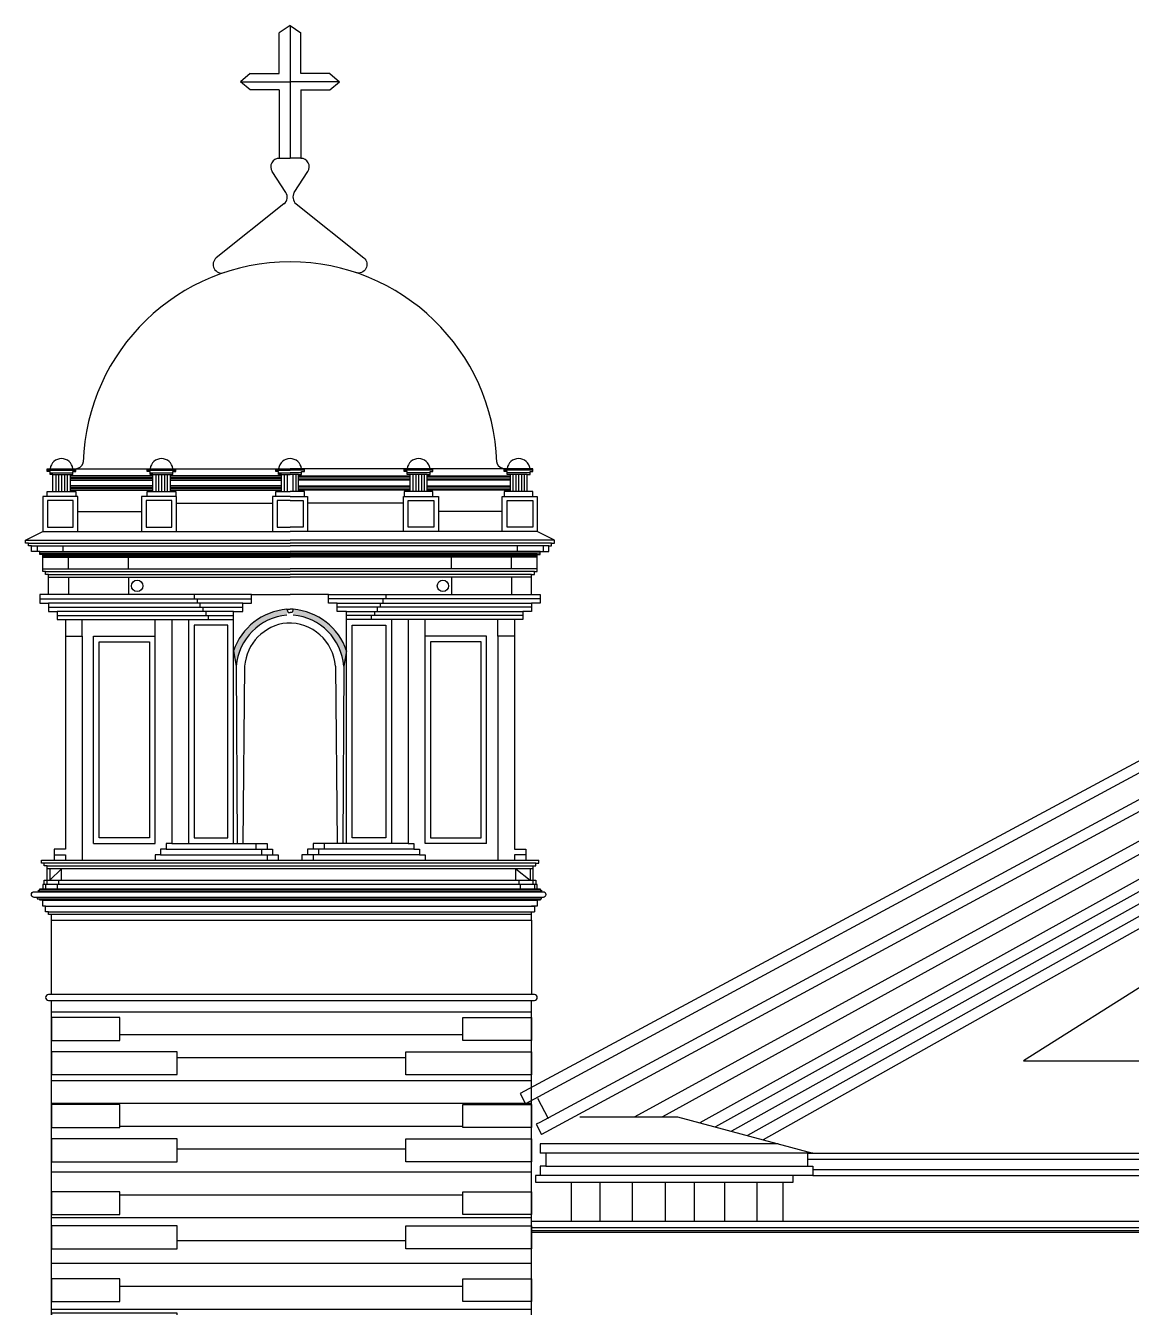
# Model space of a CAD drawing. Header units: inches. Extents: x 15.1 to 32.4, y 5.6 to 21.8.
# Drawn here: x 15.12 to 21.16, y 14.76 to 21.77 of the extents above; entities that cross this region are included whole.
import ezdxf

# ---------------------------------------------------------------- set-up
doc = ezdxf.new("R2010")
doc.units = ezdxf.units.IN
doc.header["$MEASUREMENT"] = 0

# ---------------------------------------------------------------- blocks, each defined once
blk = doc.blocks.new('*U1')
for points in [[(-0.34375, 0.03125), (0.03125, 0.03125), (0.03125, 0.15625), (-0.34375, 0.15625)], [(-0.34375, -0.15625), (0.34375, -0.15625), (0.34375, -0.03125), (-0.34375, -0.03125)]]:
    blk.add_lwpolyline(points, close=True)
blk = doc.blocks.new('*U2')
at = {"color": 0, "linetype": 'ByBlock', "lineweight": -2, "transparency": 16777216}
for p in [(0, 8.0938), (0, 7.6176), (0, 7.1415), (0, 6.6654), (0, 6.1893), (0, 5.7132), (0, 5.2371), (0, 4.761), (0, 4.2849), (0, 3.8088), (0, 3.3327), (0, 2.8566), (0, 2.3805), (0, 1.9044), (0, 1.4283), (0, 0.9522), (0, 0.4761), (0, 0)]:
    blk.add_blockref('*U1', p, dxfattribs=at)

msp = doc.modelspace()

# ---------------------------------------------------------------- hatches: boundary and pattern name
h = msp.add_hatch(color=256)
h.dxf.hatch_style = 1
h.paths.add_polyline_path([(16.5467, 18.5435), (16.5467, 18.5754, 0.297223), (16.2546, 18.3482), (16.2704, 18.264, -0.366307)])
h = msp.add_hatch(color=256)
h.dxf.hatch_style = 1
h.paths.add_polyline_path([(16.5813, 18.5435), (16.5813, 18.5754, -0.297223), (16.8734, 18.3482), (16.8576, 18.264, 0.366307)])
h = msp.add_hatch()
h.set_pattern_fill('ANSI31', color=256, angle=135)
h.set_pattern_definition([(180, (2.13431, 9e-16), (-3e-17, -0.125), [])])
h.paths.add_polyline_path([(15.9468, 12.6985), (15.2593, 12.6985), (15.2593, 12.5349), (15.6343, 12.5349), (15.6343, 12.4099), (15.2593, 12.4099), (15.2593, 12.3474), (15.9468, 12.3474), (15.9468, 12.2224), (15.2593, 12.2224), (15.2593, 12.0588), (15.6343, 12.0588), (15.6343, 11.9338), (15.2593, 11.9338), (15.2593, 11.8713), (15.9468, 11.8713), (15.9468, 11.7463), (15.2593, 11.7463), (15.2593, 11.5827), (15.6343, 11.5827), (15.6343, 11.4577), (15.2593, 11.4577), (15.2593, 11.3952), (15.9468, 11.3952), (15.9468, 11.2702), (15.2593, 11.2702), (15.2593, 11.1066), (15.6343, 11.1066), (15.6343, 10.9816), (15.2593, 10.9816), (15.2593, 10.9191), (15.9468, 10.9191), (15.9468, 10.7941), (15.2593, 10.7941), (15.2593, 10.6305), (15.6343, 10.6305), (15.6343, 10.5055), (15.2593, 10.5055), (15.2593, 10.443), (15.9468, 10.443), (15.9468, 10.318), (15.2593, 10.318), (15.2593, 10.1544), (15.6343, 10.1544), (15.6343, 10.0294), (15.2593, 10.0294), (15.2593, 9.9669), (15.9468, 9.9669), (15.9468, 9.8419), (15.2593, 9.8419), (15.2593, 9.6783), (15.6343, 9.6783), (15.6343, 9.5533), (15.2593, 9.5533), (15.2593, 9.4908), (15.9468, 9.4908), (15.9468, 9.3658), (15.2593, 9.3658), (15.2593, 9.2022), (15.6343, 9.2022), (15.6343, 9.0772), (15.2593, 9.0772), (15.2593, 9.0147), (15.9468, 9.0147), (15.9468, 8.8897), (15.2593, 8.8897), (15.2593, 8.7261), (15.6343, 8.7261), (15.6343, 8.6011), (15.2593, 8.6011), (15.2593, 8.5386), (15.9468, 8.5386), (15.9468, 8.4136), (15.2593, 8.4136), (15.2593, 8.25), (15.6343, 8.25), (15.6343, 8.125), (15.2593, 8.125), (15.2593, 8.0625), (15.9468, 8.0625), (15.9468, 7.9375), (15.2593, 7.9375), (15.2593, 7.875), (17.8843, 7.875), (17.8843, 7.9375), (17.1968, 7.9375), (17.1968, 8.0625), (17.8843, 8.0625), (17.8843, 8.125), (17.5093, 8.125), (17.5093, 8.25), (17.8843, 8.25), (17.8843, 8.4136), (17.1968, 8.4136), (17.1968, 8.5386), (17.8843, 8.5386), (17.8843, 8.6011), (17.5093, 8.6011), (17.5093, 8.7261), (17.8843, 8.7261), (17.8843, 8.8897), (17.1968, 8.8897), (17.1968, 9.0147), (17.8843, 9.0147), (17.8843, 9.0772), (17.5093, 9.0772), (17.5093, 9.2022), (17.8843, 9.2022), (17.8843, 9.3658), (17.1968, 9.3658), (17.1968, 9.4908), (17.8843, 9.4908), (17.8843, 9.5533), (17.5093, 9.5533), (17.5093, 9.6783), (17.8843, 9.6783), (17.8843, 9.8419), (17.1968, 9.8419), (17.1968, 9.9669), (17.8843, 9.9669), (17.8843, 10.0294), (17.5093, 10.0294), (17.5093, 10.1544), (17.8843, 10.1544), (17.8843, 10.318), (17.1968, 10.318), (17.1968, 10.443), (17.8843, 10.443), (17.8843, 10.5055), (17.5093, 10.5055), (17.5093, 10.6305), (17.8843, 10.6305), (17.8843, 10.7941), (17.1968, 10.7941), (17.1968, 10.9191), (17.8843, 10.9191), (17.8843, 10.9816), (17.5093, 10.9816), (17.5093, 11.1066), (17.8843, 11.1066), (17.8843, 11.2702), (17.1968, 11.2702), (17.1968, 11.3952), (17.8843, 11.3952), (17.8843, 11.4577), (17.5093, 11.4577), (17.5093, 11.5827), (17.8843, 11.5827), (17.8843, 11.7463), (17.1968, 11.7463), (17.1968, 11.8713), (17.8843, 11.8713), (17.8843, 11.9338), (17.5093, 11.9338), (17.5093, 12.0588), (17.8843, 12.0588), (17.8843, 12.2224), (17.1968, 12.2224), (17.1968, 12.3474), (17.8843, 12.3474), (17.8843, 12.4099), (17.5093, 12.4099), (17.5093, 12.5349), (17.8843, 12.5349), (17.8843, 12.6985), (17.1968, 12.6985), (17.1968, 12.8235), (17.8843, 12.8235), (17.8843, 12.886), (17.5093, 12.886), (17.5093, 13.011), (17.8843, 13.011), (17.8843, 13.1746), (17.1968, 13.1746), (17.1968, 13.2996), (17.8843, 13.2996), (17.8843, 13.3621), (17.5093, 13.3621), (17.5093, 13.4871), (17.8843, 13.4871), (17.8843, 13.6507), (17.1968, 13.6507), (17.1968, 13.7757), (17.8843, 13.7757), (17.8843, 13.8382), (17.5093, 13.8382), (17.5093, 13.9632), (17.8843, 13.9632), (17.8843, 14.1268), (17.1968, 14.1268), (17.1968, 14.2518), (17.8843, 14.2518), (17.8843, 14.3143), (17.5093, 14.3143), (17.5093, 14.4393), (17.8843, 14.4393), (17.8843, 14.6029), (17.1968, 14.6029), (17.1968, 14.7279), (17.8843, 14.7279), (17.8843, 14.7904), (17.5093, 14.7904), (17.5093, 14.9154), (17.8843, 14.9154), (17.8843, 15.079), (17.1968, 15.079), (17.1968, 15.204), (17.8843, 15.204), (17.8843, 15.2665), (17.5093, 15.2665), (17.5093, 15.3915), (17.8843, 15.3915), (17.8843, 15.5551), (17.1968, 15.5551), (17.1968, 15.6801), (17.8843, 15.6801), (17.8843, 15.7426), (17.5093, 15.7426), (17.5093, 15.8676), (17.8843, 15.8676), (17.8843, 16.0312), (17.1968, 16.0312), (17.1968, 16.1562), (17.8843, 16.1562), (17.8843, 16.2188), (17.5093, 16.2188), (17.5093, 16.3438), (17.8843, 16.3438), (17.8843, 16.4375), (15.2593, 16.4375), (15.2593, 16.3438), (15.6343, 16.3438), (15.6343, 16.2188), (15.2593, 16.2188), (15.2593, 16.1562), (15.9468, 16.1562), (15.9468, 16.0312), (15.2593, 16.0312), (15.2593, 15.8676), (15.6343, 15.8676), (15.6343, 15.7426), (15.2593, 15.7426), (15.2593, 15.6801), (15.9468, 15.6801), (15.9468, 15.5551), (15.2593, 15.5551), (15.2593, 15.3915), (15.6343, 15.3915), (15.6343, 15.2665), (15.2593, 15.2665), (15.2593, 15.204), (15.9468, 15.204), (15.9468, 15.079), (15.2593, 15.079), (15.2593, 14.9154), (15.6343, 14.9154), (15.6343, 14.7904), (15.2593, 14.7904), (15.2593, 14.7279), (15.9468, 14.7279), (15.9468, 14.6029), (15.2593, 14.6029), (15.2593, 14.4393), (15.6343, 14.4393), (15.6343, 14.3143), (15.2593, 14.3143), (15.2593, 14.2518), (15.9468, 14.2518), (15.9468, 14.1268), (15.2593, 14.1268), (15.2593, 13.9632), (15.6343, 13.9632), (15.6343, 13.8382), (15.2593, 13.8382), (15.2593, 13.7757), (15.9468, 13.7757), (15.9468, 13.6507), (15.2593, 13.6507), (15.2593, 13.4871), (15.6343, 13.4871), (15.6343, 13.3621), (15.2593, 13.3621), (15.2593, 13.2996), (15.9468, 13.2996), (15.9468, 13.1746), (15.2593, 13.1746), (15.2593, 13.011), (15.6343, 13.011), (15.6343, 12.886), (15.2593, 12.886), (15.2593, 12.8235), (15.9468, 12.8235)])

# ---------------------------------------------------------------- linework, layer by layer
for p, q in [((16.564, 21.7657), (16.5053, 21.7259)), ((16.5053, 21.5033), (16.5053, 21.7259)), ((16.564, 21.7657), (16.6227, 21.7259)), ((16.564, 21.7657), (16.564, 21.0404)), ((16.6227, 21.5033), (16.6227, 21.7259)), ((16.346, 21.5033), (16.2941, 21.4587)), ((16.346, 21.4141), (16.2941, 21.4587)), ((16.2941, 21.4587), (16.564, 21.4587)), ((16.346, 21.5033), (16.5053, 21.5033)), ((16.8339, 21.4587), (16.564, 21.4587)), ((16.782, 21.5033), (16.6227, 21.5033)), ((16.782, 21.5033), (16.8339, 21.4587)), ((16.782, 21.4141), (16.8339, 21.4587)), ((16.5053, 21.4141), (16.346, 21.4141)), ((16.5053, 21.4141), (16.5053, 21.0404)), ((16.6227, 21.4141), (16.782, 21.4141)), ((16.6227, 21.4141), (16.6227, 21.0404)), ((16.5053, 21.0404), (16.564, 21.0404)), ((16.6227, 21.0404), (16.564, 21.0404)), ((16.5409, 20.8536), (16.4663, 20.9683)), ((16.5871, 20.8536), (16.6617, 20.9683)), ((15.2366, 19.3281), (15.2366, 19.3437)), ((15.2366, 19.3437), (15.3929, 19.3437)), ((15.3929, 19.3281), (15.3929, 19.3437)), ((15.3929, 19.3437), (15.7833, 19.3438)), ((15.7833, 19.3282), (15.7833, 19.3438)), ((15.7833, 19.3438), (15.9395, 19.3438)), ((15.9395, 19.3282), (15.9395, 19.3438)), ((15.9395, 19.3437), (16.4229, 19.3437)), ((16.4229, 19.3437), (16.4858, 19.3437)), ((16.4858, 19.3437), (16.564, 19.3438)), ((16.4858, 19.3281), (16.4858, 19.3437)), ((16.6422, 19.3437), (16.564, 19.3438)), ((16.6422, 19.3281), (16.6422, 19.3437)), ((16.7051, 19.3437), (16.6422, 19.3437)), ((17.1885, 19.3437), (16.7051, 19.3437)), ((17.3447, 19.3438), (17.1885, 19.3438)), ((17.1885, 19.3282), (17.1885, 19.3438)), ((17.3447, 19.3282), (17.3447, 19.3438)), ((17.7351, 19.3437), (17.3447, 19.3438)), ((17.8914, 19.3437), (17.7351, 19.3437)), ((17.7351, 19.3281), (17.7351, 19.3437)), ((17.8914, 19.3281), (17.8914, 19.3437)), ((15.2366, 19.3359), (15.3929, 19.3359)), ((15.2522, 19.3281), (15.2366, 19.3281)), ((15.2522, 19.3125), (15.2522, 19.3281)), ((15.2522, 19.3203), (15.3772, 19.3203)), ((15.2679, 19.3125), (15.2522, 19.3125)), ((15.2679, 19.2187), (15.2679, 19.3125)), ((15.2679, 19.3125), (15.3616, 19.3125)), ((15.2835, 19.3125), (15.2835, 19.2187)), ((15.2991, 19.3125), (15.2991, 19.2187)), ((15.3147, 19.3125), (15.3147, 19.2187)), ((15.3304, 19.3125), (15.3304, 19.2187)), ((15.346, 19.3125), (15.346, 19.2187)), ((15.3616, 19.3125), (15.3772, 19.3125)), ((15.3616, 19.3125), (15.3616, 19.2187)), ((15.8145, 19.3047), (15.3616, 19.3047)), ((15.3616, 19.2969), (15.8145, 19.2969)), ((15.8145, 19.2891), (15.3616, 19.2891)), ((15.3616, 19.2812), (15.8145, 19.2812)), ((15.3772, 19.3125), (15.3772, 19.3281)), ((15.3772, 19.3281), (15.3929, 19.3281)), ((15.7833, 19.336), (15.9395, 19.336)), ((15.7989, 19.3282), (15.7833, 19.3282)), ((15.7989, 19.3125), (15.7989, 19.3282)), ((15.7989, 19.3203), (15.9239, 19.3203)), ((15.8145, 19.3125), (15.7989, 19.3125)), ((15.8145, 19.2188), (15.8145, 19.3125)), ((15.8145, 19.3125), (15.9083, 19.3125)), ((15.8301, 19.3125), (15.8301, 19.2188)), ((15.8458, 19.3125), (15.8458, 19.2188)), ((15.8614, 19.3125), (15.8614, 19.2188)), ((15.877, 19.3125), (15.877, 19.2188)), ((15.8926, 19.3125), (15.8926, 19.2188)), ((15.9083, 19.3125), (15.9239, 19.3125)), ((15.9083, 19.3125), (15.9083, 19.2188)), ((16.517, 19.3047), (15.9083, 19.3047)), ((15.9083, 19.2969), (16.517, 19.2969)), ((16.517, 19.2891), (15.9083, 19.2891)), ((15.9083, 19.2812), (16.517, 19.2812)), ((15.9239, 19.3125), (15.9239, 19.3282)), ((15.9239, 19.3282), (15.9395, 19.3282)), ((16.4858, 19.3359), (16.564, 19.3359)), ((16.5014, 19.3281), (16.4858, 19.3281)), ((16.5014, 19.3125), (16.5014, 19.3281)), ((16.5014, 19.3203), (16.564, 19.3203)), ((16.517, 19.3125), (16.5014, 19.3125)), ((16.517, 19.2187), (16.517, 19.3125)), ((16.517, 19.3125), (16.564, 19.3125)), ((16.5327, 19.3125), (16.5327, 19.2187)), ((16.5483, 19.3125), (16.5483, 19.2187)), ((16.6422, 19.3359), (16.564, 19.3359)), ((16.6266, 19.3203), (16.564, 19.3203)), ((16.611, 19.3125), (16.564, 19.3125)), ((16.5797, 19.3125), (16.5797, 19.2187)), ((16.5953, 19.3125), (16.5953, 19.2187)), ((16.611, 19.2187), (16.611, 19.3125)), ((16.611, 19.3125), (16.6266, 19.3125)), ((16.611, 19.3047), (17.2197, 19.3047)), ((17.2197, 19.2969), (16.611, 19.2969)), ((16.611, 19.2891), (17.2197, 19.2891)), ((17.2197, 19.2812), (16.611, 19.2812)), ((16.6266, 19.3125), (16.6266, 19.3281)), ((16.6266, 19.3281), (16.6422, 19.3281)), ((17.3447, 19.336), (17.1885, 19.336)), ((17.2041, 19.3282), (17.1885, 19.3282)), ((17.2041, 19.3125), (17.2041, 19.3282)), ((17.3291, 19.3203), (17.2041, 19.3203)), ((17.2197, 19.3125), (17.2041, 19.3125)), ((17.2197, 19.3125), (17.2197, 19.2188)), ((17.3135, 19.3125), (17.2197, 19.3125)), ((17.2354, 19.3125), (17.2354, 19.2188)), ((17.251, 19.3125), (17.251, 19.2188)), ((17.2666, 19.3125), (17.2666, 19.2188)), ((17.2822, 19.3125), (17.2822, 19.2188)), ((17.2979, 19.3125), (17.2979, 19.2188)), ((17.3135, 19.2188), (17.3135, 19.3125)), ((17.3135, 19.3125), (17.3291, 19.3125)), ((17.3135, 19.3047), (17.7664, 19.3047)), ((17.7664, 19.2969), (17.3135, 19.2969)), ((17.3135, 19.2891), (17.7664, 19.2891)), ((17.7664, 19.2812), (17.3135, 19.2812)), ((17.3291, 19.3125), (17.3291, 19.3282)), ((17.3291, 19.3282), (17.3447, 19.3282)), ((17.8914, 19.3359), (17.7351, 19.3359)), ((17.7508, 19.3281), (17.7351, 19.3281)), ((17.7508, 19.3125), (17.7508, 19.3281)), ((17.8758, 19.3203), (17.7508, 19.3203)), ((17.7664, 19.3125), (17.7508, 19.3125)), ((17.7664, 19.3125), (17.7664, 19.2187)), ((17.8601, 19.3125), (17.7664, 19.3125)), ((17.782, 19.3125), (17.782, 19.2187)), ((17.7976, 19.3125), (17.7976, 19.2187)), ((17.8133, 19.3125), (17.8133, 19.2187)), ((17.8289, 19.3125), (17.8289, 19.2187)), ((17.8445, 19.3125), (17.8445, 19.2187)), ((17.8601, 19.2187), (17.8601, 19.3125)), ((17.8601, 19.3125), (17.8758, 19.3125)), ((17.8758, 19.3125), (17.8758, 19.3281)), ((17.8758, 19.3281), (17.8914, 19.3281)), ((15.2366, 19.1918), (15.2366, 19.2187)), ((15.2366, 19.2187), (15.2679, 19.2187)), ((15.2679, 19.2187), (15.3616, 19.2187)), ((15.8145, 19.25), (15.3616, 19.25)), ((15.3616, 19.2422), (15.8145, 19.2422)), ((15.8145, 19.2344), (15.3616, 19.2344)), ((15.3616, 19.2266), (15.8145, 19.2266)), ((15.3616, 19.2187), (15.3929, 19.2187)), ((15.3929, 19.2187), (15.3929, 19.1918)), ((15.7833, 19.1918), (15.7833, 19.2188)), ((15.7833, 19.2188), (15.8145, 19.2188)), ((15.8145, 19.2188), (15.9083, 19.2188)), ((16.517, 19.25), (15.9083, 19.25)), ((15.9083, 19.2422), (16.517, 19.2422)), ((16.517, 19.2344), (15.9083, 19.2344)), ((15.9083, 19.2266), (16.517, 19.2266)), ((15.9083, 19.2188), (15.9395, 19.2188)), ((15.9395, 19.2188), (15.9395, 19.1918)), ((16.4858, 19.1918), (16.4858, 19.2187)), ((16.4858, 19.2187), (16.517, 19.2187)), ((16.517, 19.2187), (16.564, 19.2187)), ((16.611, 19.2187), (16.564, 19.2187)), ((16.611, 19.25), (17.2197, 19.25)), ((17.2197, 19.2422), (16.611, 19.2422)), ((16.611, 19.2344), (17.2197, 19.2344)), ((17.2197, 19.2266), (16.611, 19.2266)), ((16.6422, 19.2187), (16.611, 19.2187)), ((16.6422, 19.1918), (16.6422, 19.2187)), ((17.2197, 19.2188), (17.1885, 19.2188)), ((17.1885, 19.2188), (17.1885, 19.1918)), ((17.3135, 19.2188), (17.2197, 19.2188)), ((17.3135, 19.25), (17.7664, 19.25)), ((17.7664, 19.2422), (17.3135, 19.2422)), ((17.3135, 19.2344), (17.7664, 19.2344)), ((17.7664, 19.2266), (17.3135, 19.2266)), ((17.3447, 19.2188), (17.3135, 19.2188)), ((17.3447, 19.1918), (17.3447, 19.2188)), ((17.7664, 19.2187), (17.7351, 19.2187)), ((17.7351, 19.2187), (17.7351, 19.1918)), ((17.8601, 19.2187), (17.7664, 19.2187)), ((17.8914, 19.2187), (17.8601, 19.2187)), ((17.8914, 19.1918), (17.8914, 19.2187)), ((15.944, 19.1562), (16.4681, 19.1562)), ((17.184, 19.1562), (16.6599, 19.1562)), ((15.4042, 19.1094), (15.7522, 19.1094)), ((17.7238, 19.1094), (17.3758, 19.1094)), ((23.7571, 19.1186), (17.8213, 15.9281)), ((15.1187, 18.9531), (15.2124, 19)), ((15.2124, 19), (16.564, 19)), ((17.9156, 19), (16.564, 19)), ((23.7571, 19.0555), (17.8509, 15.8719)), ((18.0093, 18.9531), (17.9156, 19)), ((15.1187, 18.9375), (15.1187, 18.9531)), ((15.1187, 18.9531), (16.564, 18.9531)), ((15.1343, 18.9375), (15.1187, 18.9375)), ((15.1343, 18.9219), (15.1343, 18.9375)), ((15.1343, 18.9375), (16.564, 18.9375)), ((15.1499, 18.9219), (15.1343, 18.9219)), ((15.1499, 18.8906), (15.1499, 18.9219)), ((15.1499, 18.9219), (16.564, 18.9219)), ((15.1812, 18.9219), (15.1812, 18.8906)), ((15.3218, 18.9219), (15.3218, 18.8906)), ((18.0093, 18.9531), (16.564, 18.9531)), ((17.9937, 18.9375), (16.564, 18.9375)), ((17.9781, 18.9219), (16.564, 18.9219)), ((17.8062, 18.9219), (17.8062, 18.8906)), ((17.9468, 18.9219), (17.9468, 18.8906)), ((17.9781, 18.8906), (17.9781, 18.9219)), ((17.9781, 18.9219), (17.9937, 18.9219)), ((17.9937, 18.9219), (17.9937, 18.9375)), ((17.9937, 18.9375), (18.0093, 18.9375)), ((18.0093, 18.9375), (18.0093, 18.9531)), ((15.1968, 18.8906), (15.1499, 18.8906)), ((15.1968, 18.875), (15.1968, 18.8906)), ((15.1968, 18.8906), (16.564, 18.8906)), ((15.1968, 18.8828), (16.564, 18.8828)), ((15.2124, 18.875), (15.1968, 18.875)), ((15.2124, 18.8594), (15.2124, 18.875)), ((15.2124, 18.875), (16.564, 18.875)), ((15.2124, 18.8672), (16.564, 18.8672)), ((15.2124, 18.7969), (15.2124, 18.8594)), ((15.2124, 18.8594), (16.564, 18.8594)), ((15.3531, 18.7969), (15.3531, 18.8594)), ((15.6812, 18.7969), (15.6812, 18.8594)), ((17.9312, 18.8906), (16.564, 18.8906)), ((17.9312, 18.8828), (16.564, 18.8828)), ((17.9156, 18.875), (16.564, 18.875)), ((17.9156, 18.8672), (16.564, 18.8672)), ((17.9156, 18.8594), (16.564, 18.8594)), ((17.4468, 18.7969), (17.4468, 18.8594)), ((17.7749, 18.7969), (17.7749, 18.8594)), ((17.9156, 18.8594), (17.9156, 18.875)), ((17.9156, 18.875), (17.9312, 18.875)), ((17.9156, 18.7969), (17.9156, 18.8594)), ((23.7571, 18.9112), (17.9301, 15.7706)), ((17.9312, 18.875), (17.9312, 18.8906)), ((17.9312, 18.8906), (17.9781, 18.8906)), ((23.7571, 18.8481), (17.9389, 15.705)), ((15.2124, 18.7812), (15.2124, 18.7969)), ((15.2124, 18.7969), (16.564, 18.7969)), ((15.2281, 18.7812), (15.2124, 18.7812)), ((15.2281, 18.7656), (15.2281, 18.7812)), ((15.2281, 18.7812), (16.564, 18.7812)), ((17.9156, 18.7969), (16.564, 18.7969)), ((17.8999, 18.7812), (16.564, 18.7812)), ((17.8999, 18.7656), (17.8999, 18.7812)), ((17.8999, 18.7812), (17.9156, 18.7812)), ((17.9156, 18.7812), (17.9156, 18.7969)), ((15.2437, 18.7656), (15.2281, 18.7656)), ((15.2437, 18.75), (15.2437, 18.7656)), ((15.2437, 18.7656), (16.564, 18.7656)), ((15.2437, 18.6562), (15.2437, 18.75)), ((15.2437, 18.75), (16.564, 18.75)), ((15.3531, 18.75), (15.3531, 18.6562)), ((15.6812, 18.75), (15.6812, 18.6562)), ((17.8843, 18.7656), (16.564, 18.7656)), ((17.8843, 18.75), (16.564, 18.75)), ((17.4468, 18.75), (17.4468, 18.6562)), ((17.7749, 18.75), (17.7749, 18.6562)), ((17.8843, 18.75), (17.8843, 18.7656)), ((17.8843, 18.7656), (17.8999, 18.7656)), ((17.8843, 18.6562), (17.8843, 18.75)), ((16.3531, 18.6562), (15.1968, 18.6562)), ((15.1968, 18.6562), (15.1968, 18.6094)), ((16.0406, 18.6562), (16.0406, 18.6328)), ((16.3531, 18.6562), (16.564, 18.6562)), ((16.3531, 18.6094), (16.3531, 18.6562)), ((16.7749, 18.6562), (16.564, 18.6562)), ((16.7749, 18.6094), (16.7749, 18.6562)), ((16.7749, 18.6562), (17.9312, 18.6562)), ((17.0874, 18.6562), (17.0874, 18.6328)), ((17.9312, 18.6562), (17.9312, 18.6094)), ((23.7571, 18.7038), (18.4496, 15.8013)), ((23.7571, 18.6407), (18.6001, 15.8013)), ((15.1968, 18.6328), (16.3531, 18.6328)), ((15.1968, 18.6094), (15.2437, 18.6094)), ((15.2437, 18.6094), (15.2437, 18.5625)), ((16.3062, 18.6094), (15.2437, 18.6094)), ((15.2437, 18.5859), (16.3062, 18.5859)), ((16.0562, 18.6328), (16.0562, 18.6094)), ((16.0718, 18.6094), (16.0718, 18.5859)), ((16.0874, 18.5859), (16.0874, 18.5625)), ((16.3062, 18.5625), (16.3062, 18.6094)), ((16.3062, 18.6094), (16.3531, 18.6094)), ((16.5467, 18.5754), (16.564, 18.5754)), ((16.5467, 18.5754), (16.5531, 18.5578)), ((16.5813, 18.5754), (16.564, 18.5754)), ((16.5813, 18.5754), (16.5749, 18.5578)), ((17.9312, 18.6328), (16.7749, 18.6328)), ((16.8218, 18.6094), (16.7749, 18.6094)), ((16.8218, 18.5625), (16.8218, 18.6094)), ((16.8218, 18.6094), (17.8843, 18.6094)), ((17.8843, 18.5859), (16.8218, 18.5859)), ((17.0406, 18.5859), (17.0406, 18.5625)), ((17.0562, 18.6094), (17.0562, 18.5859)), ((17.0718, 18.6328), (17.0718, 18.6094)), ((17.9312, 18.6094), (17.8843, 18.6094)), ((17.8843, 18.6094), (17.8843, 18.5625)), ((15.2437, 18.5625), (15.2906, 18.5625)), ((15.2906, 18.5625), (15.2906, 18.5196)), ((16.2546, 18.5625), (15.2906, 18.5625)), ((15.2906, 18.541), (16.2546, 18.541)), ((15.2906, 18.5196), (15.3362, 18.5196)), ((15.3362, 18.5196), (15.428, 18.5196)), ((15.3362, 18.5196), (15.3362, 18.4277)), ((15.428, 18.5196), (16.2546, 18.5196)), ((15.428, 18.4277), (15.428, 18.5196)), ((15.826, 18.4277), (15.826, 18.5196)), ((15.9179, 18.5196), (15.9179, 17.295)), ((16.0097, 18.5196), (16.0097, 17.295)), ((16.1031, 18.5625), (16.1031, 18.541)), ((16.1187, 18.5196), (16.1187, 18.541)), ((16.2546, 18.5196), (16.2546, 18.5625)), ((16.2546, 18.5625), (16.3062, 18.5625)), ((16.2546, 17.295), (16.2546, 18.5196)), ((16.5531, 18.5578), (16.564, 18.5578)), ((16.5749, 18.5578), (16.564, 18.5578)), ((16.8734, 18.5625), (16.8218, 18.5625)), ((16.8734, 18.5196), (16.8734, 18.5625)), ((16.8734, 18.5625), (17.8374, 18.5625)), ((17.8374, 18.541), (16.8734, 18.541)), ((17.7, 18.5196), (16.8734, 18.5196)), ((16.8734, 17.295), (16.8734, 18.5196)), ((17.0093, 18.5196), (17.0093, 18.541)), ((17.0249, 18.5625), (17.0249, 18.541)), ((17.1183, 18.5196), (17.1183, 17.295)), ((17.2101, 18.5196), (17.2101, 17.295)), ((17.302, 18.4277), (17.302, 18.5196)), ((17.7918, 18.5196), (17.7, 18.5196)), ((17.7, 18.4277), (17.7, 18.5196)), ((17.7918, 18.5196), (17.7918, 18.4277)), ((17.8374, 18.5196), (17.7918, 18.5196)), ((17.8843, 18.5625), (17.8374, 18.5625)), ((17.8374, 18.5625), (17.8374, 18.5196)), ((23.7571, 18.5145), (18.8038, 15.7687)), ((15.3362, 18.4277), (15.428, 18.4277)), ((15.3362, 18.4277), (15.3362, 17.3256)), ((15.428, 18.4277), (15.428, 17.2031)), ((15.4892, 17.295), (15.4892, 18.4277)), ((15.4892, 18.4277), (15.826, 18.4277)), ((15.826, 17.295), (15.826, 18.4277)), ((16.224, 18.489), (16.0403, 18.489)), ((16.0403, 18.489), (16.0403, 17.3256)), ((16.224, 17.3256), (16.224, 18.489)), ((16.904, 18.489), (17.0877, 18.489)), ((16.904, 17.3256), (16.904, 18.489)), ((17.0877, 18.489), (17.0877, 17.3256)), ((17.302, 17.295), (17.302, 18.4277)), ((17.6388, 18.4277), (17.302, 18.4277)), ((17.6388, 17.295), (17.6388, 18.4277)), ((17.7918, 18.4277), (17.7, 18.4277)), ((17.7, 18.4277), (17.7, 17.2031)), ((17.7918, 18.4277), (17.7918, 17.3256)), ((23.7571, 18.4514), (18.8906, 15.7454)), ((15.5199, 17.3256), (15.5199, 18.3971)), ((15.5199, 18.3971), (15.7954, 18.3971)), ((15.7954, 18.3971), (15.7954, 17.3256)), ((17.3326, 18.3971), (17.3326, 17.3256)), ((17.6081, 18.3971), (17.3326, 18.3971)), ((17.6081, 17.3256), (17.6081, 18.3971)), ((23.7571, 18.3883), (18.9774, 15.7222)), ((16.2546, 18.3482), (16.2704, 18.264)), ((16.8734, 18.3482), (16.8576, 18.264)), ((23.7571, 18.3252), (19.0642, 15.6989)), ((16.2704, 18.264), (16.2749, 17.295)), ((16.3158, 18.264), (16.3062, 17.295)), ((16.8121, 18.264), (16.8218, 17.295)), ((16.8576, 18.264), (16.8531, 17.295)), ((23.7571, 18.2621), (19.1509, 15.6756)), ((22.9553, 17.6138), (20.5725, 16.106)), ((15.3362, 17.3256), (15.3362, 17.3256)), ((15.3362, 17.3256), (15.3362, 17.3256)), ((15.3362, 17.3256), (15.3362, 17.2644)), ((15.7954, 17.3256), (15.5199, 17.3256)), ((16.0403, 17.3256), (16.224, 17.3256)), ((17.0877, 17.3256), (16.904, 17.3256)), ((17.3326, 17.3256), (17.6081, 17.3256)), ((17.7918, 17.3256), (17.7918, 17.3256)), ((17.7918, 17.3256), (17.7918, 17.3256)), ((17.7918, 17.3256), (17.7918, 17.2644)), ((15.3362, 17.2644), (15.2749, 17.2644)), ((15.2749, 17.2644), (15.2749, 17.2031)), ((15.4892, 17.295), (15.826, 17.295)), ((15.8872, 17.2644), (15.8566, 17.2644)), ((15.8566, 17.2644), (15.8566, 17.2337)), ((15.9179, 17.295), (15.8872, 17.295)), ((15.8872, 17.295), (15.8872, 17.2644)), ((15.8872, 17.2644), (16.4383, 17.2644)), ((15.9179, 17.295), (16.4077, 17.295)), ((16.3771, 17.295), (16.3771, 17.2644)), ((16.4077, 17.295), (16.4383, 17.295)), ((16.4077, 17.2644), (16.4077, 17.2337)), ((16.4383, 17.295), (16.4383, 17.2644)), ((16.4383, 17.2644), (16.4689, 17.2644)), ((16.4689, 17.2644), (16.4689, 17.2337)), ((16.6897, 17.2644), (16.6591, 17.2644)), ((16.6591, 17.2644), (16.6591, 17.2337)), ((16.7203, 17.295), (16.6897, 17.295)), ((16.6897, 17.295), (16.6897, 17.2644)), ((17.2408, 17.2644), (16.6897, 17.2644)), ((17.2101, 17.295), (16.7203, 17.295)), ((16.7203, 17.2644), (16.7203, 17.2337)), ((16.7509, 17.295), (16.7509, 17.2644)), ((17.2101, 17.295), (17.2408, 17.295)), ((17.2408, 17.295), (17.2408, 17.2644)), ((17.2408, 17.2644), (17.2714, 17.2644)), ((17.2714, 17.2644), (17.2714, 17.2337)), ((17.6388, 17.295), (17.302, 17.295)), ((17.7918, 17.2644), (17.8531, 17.2644)), ((17.8531, 17.2644), (17.8531, 17.2031)), ((15.2046, 17.1875), (15.2046, 17.2031)), ((15.2046, 17.2031), (17.9234, 17.2031)), ((15.2202, 17.1875), (15.2046, 17.1875)), ((15.2202, 17.1719), (15.2202, 17.1875)), ((17.9077, 17.1875), (15.2202, 17.1875)), ((15.2359, 17.1719), (15.2202, 17.1719)), ((15.2359, 17.1562), (15.2359, 17.1719)), ((15.2359, 17.1719), (17.8921, 17.1719)), ((15.2749, 17.2337), (15.3362, 17.2337)), ((15.3362, 17.2337), (15.3362, 17.2031)), ((15.8566, 17.2337), (15.826, 17.2337)), ((15.826, 17.2337), (15.826, 17.2031)), ((15.8566, 17.2337), (16.4689, 17.2337)), ((16.4383, 17.2337), (16.4383, 17.2031)), ((16.4689, 17.2337), (16.4995, 17.2337)), ((16.4995, 17.2337), (16.4995, 17.2031)), ((16.6591, 17.2337), (16.6285, 17.2337)), ((16.6285, 17.2337), (16.6285, 17.2031)), ((17.2714, 17.2337), (16.6591, 17.2337)), ((16.6897, 17.2337), (16.6897, 17.2031)), ((17.2714, 17.2337), (17.302, 17.2337)), ((17.302, 17.2337), (17.302, 17.2031)), ((17.8531, 17.2337), (17.7918, 17.2337)), ((17.7918, 17.2337), (17.7918, 17.2031)), ((17.8921, 17.1562), (17.8921, 17.1719)), ((17.8921, 17.1719), (17.9077, 17.1719)), ((17.9077, 17.1719), (17.9077, 17.1875)), ((17.9077, 17.1875), (17.9234, 17.1875)), ((17.9234, 17.1875), (17.9234, 17.2031)), ((15.2359, 17.0937), (15.2359, 17.1562)), ((17.8921, 17.1562), (15.2359, 17.1562)), ((15.2515, 17.1562), (15.2515, 17.0937)), ((15.2515, 17.0937), (15.314, 17.1562)), ((15.314, 17.0937), (15.314, 17.1562)), ((17.7984, 17.0937), (17.7984, 17.1562)), ((17.7984, 17.1562), (17.8765, 17.0937)), ((17.8765, 17.1562), (17.8765, 17.0937)), ((17.8921, 17.0937), (17.8921, 17.1562)), ((15.189, 17.0312), (15.189, 17.0391)), ((15.189, 17.0391), (15.1968, 17.0391)), ((17.939, 17.0312), (15.189, 17.0312)), ((15.1968, 17.0391), (15.197, 17.0469)), ((17.9312, 17.0391), (15.1968, 17.0391)), ((15.197, 17.0469), (17.9312, 17.0469)), ((15.2202, 17.0703), (15.2202, 17.0937)), ((15.2202, 17.0937), (17.9077, 17.0937)), ((15.2281, 17.0703), (15.2281, 17.0469)), ((15.2359, 17.0703), (15.2359, 17.0937)), ((15.2906, 17.0703), (15.2906, 17.0469)), ((15.2984, 17.0937), (15.2984, 17.0703)), ((17.814, 17.0937), (17.814, 17.0703)), ((17.8218, 17.0703), (17.8218, 17.0469)), ((17.8921, 17.0703), (17.8921, 17.0937)), ((17.8999, 17.0703), (17.8999, 17.0469)), ((17.9077, 17.0937), (17.9077, 17.0703)), ((17.9312, 17.0469), (17.9312, 17.0391)), ((17.9312, 17.0391), (17.939, 17.0391)), ((17.939, 17.0391), (17.939, 17.0312)), ((17.939, 17), (15.1812, 17)), ((15.1812, 17), (15.1812, 16.9922)), ((15.1812, 16.9922), (15.1968, 16.9922)), ((15.1968, 16.9844), (15.1968, 16.9922)), ((15.1968, 16.9922), (17.9312, 16.9922)), ((15.2124, 16.9844), (15.1968, 16.9844)), ((15.2124, 16.9531), (15.2124, 16.9844)), ((15.2124, 16.9844), (17.9156, 16.9844)), ((17.9156, 16.9844), (17.9156, 16.9531)), ((17.9312, 16.9844), (17.9156, 16.9844)), ((17.9234, 16.9922), (17.939, 16.9922)), ((17.9312, 16.9922), (17.9312, 16.9844)), ((17.939, 16.9922), (17.939, 17)), ((15.2281, 16.9531), (15.2124, 16.9531)), ((15.2281, 16.9219), (15.2281, 16.9531)), ((15.2281, 16.9531), (17.8999, 16.9531)), ((15.2437, 16.9219), (15.2281, 16.9219)), ((15.2437, 16.9062), (15.2437, 16.9219)), ((15.2437, 16.9219), (17.8999, 16.9219)), ((15.2593, 16.9062), (15.2437, 16.9062)), ((17.8843, 16.9062), (15.2593, 16.9062)), ((15.2593, 16.875), (15.2593, 16.9062)), ((17.9156, 16.9531), (17.8843, 16.9531)), ((17.8843, 16.9062), (17.8843, 16.9219)), ((17.8843, 16.875), (17.8843, 16.9062)), ((17.8999, 16.9531), (17.8999, 16.9219)), ((15.2593, 16.4688), (15.2593, 16.875)), ((15.2593, 16.875), (17.8843, 16.875)), ((17.8843, 16.875), (17.8843, 16.4688)), ((15.2593, 7.5703), (15.2593, 16.4375)), ((15.2593, 16.4375), (17.8843, 16.4375)), ((17.8843, 11.525), (17.8843, 16.4375)), ((20.5725, 16.106), (23.3257, 16.1105)), ((17.8213, 15.9281), (17.8509, 15.8719)), ((17.916, 15.9023), (17.9745, 15.7914)), ((17.9301, 15.7706), (17.9093, 15.7611)), ((18.1486, 15.8013), (18.6819, 15.8013)), ((18.6819, 15.8013), (19.4224, 15.6029)), ((17.9093, 15.7611), (17.9389, 15.705)), ((19.233, 15.6537), (17.9312, 15.6537)), ((17.9312, 15.6537), (17.9312, 15.6029)), ((19.4224, 15.6029), (17.9312, 15.6029)), ((17.9615, 15.6029), (17.9615, 15.5312)), ((19.392, 15.6029), (19.392, 15.5312)), ((19.392, 15.6029), (23.7571, 15.6029)), ((19.392, 15.5697), (23.7571, 15.5697)), ((17.9615, 15.5312), (17.9312, 15.5312)), ((17.9312, 15.5312), (17.9312, 15.4805)), ((17.9615, 15.5312), (19.392, 15.5312)), ((19.392, 15.5312), (19.4224, 15.5312)), ((19.4224, 15.5312), (19.4224, 15.4805)), ((19.4224, 15.5137), (23.7571, 15.5137)), ((17.9312, 15.4805), (17.906, 15.4805)), ((17.906, 15.4805), (17.906, 15.4432)), ((17.906, 15.4432), (19.3146, 15.4432)), ((19.4224, 15.4805), (17.9312, 15.4805)), ((18.1004, 15.4432), (18.1004, 15.2295)), ((18.2576, 15.4432), (18.2576, 15.2295)), ((18.435, 15.4432), (18.435, 15.2295)), ((18.614, 15.4432), (18.614, 15.2295)), ((18.7735, 15.4432), (18.7735, 15.2295)), ((18.9387, 15.4432), (18.9387, 15.2295)), ((19.1149, 15.4432), (19.1149, 15.2295)), ((19.2598, 15.2295), (19.2594, 15.4432)), ((19.3146, 15.4432), (19.3146, 15.4805)), ((19.4224, 15.4805), (23.7571, 15.4805)), ((17.8843, 15.2295), (18.1004, 15.2295)), ((18.1004, 15.2295), (19.2598, 15.2295)), ((19.2598, 15.2295), (23.7571, 15.2295)), ((17.8843, 15.1963), (23.7571, 15.1963)), ((17.8843, 15.1785), (23.7571, 15.1785)), ((17.8843, 15.1702), (23.7571, 15.1702))]:
    msp.add_line(p, q)
for points in [[(16.5309, 20.7917), (16.161, 20.4963, 0.836706), (16.2048, 20.4156)], [(16.5971, 20.7917), (16.967, 20.4963, -0.836706), (16.9232, 20.4156)]]:
    msp.add_lwpolyline(points, format="xyb")
for points in [[(15.2124, 19), (15.4042, 19), (15.4042, 19.1918), (15.2124, 19.1918)], [(15.2373, 19.0234), (15.3779, 19.0234), (15.3779, 19.1694), (15.2373, 19.1694)], [(15.7522, 19), (15.944, 19), (15.944, 19.1918), (15.7522, 19.1918)], [(15.7771, 19.0234), (15.9177, 19.0234), (15.9177, 19.1694), (15.7771, 19.1694)], [(17.3758, 19), (17.184, 19), (17.184, 19.1918), (17.3758, 19.1918)], [(17.3509, 19.0234), (17.2103, 19.0234), (17.2103, 19.1694), (17.3509, 19.1694)], [(17.9156, 19), (17.7238, 19), (17.7238, 19.1918), (17.9156, 19.1918)], [(17.8907, 19.0234), (17.7501, 19.0234), (17.7501, 19.1694), (17.8907, 19.1694)], [(15.2124, 17.0469), (17.9156, 17.0469), (17.9156, 17.0703), (15.2124, 17.0703)], [(17.8843, 16.2188), (17.5093, 16.2188), (17.5093, 16.3438), (17.8843, 16.3438)], [(17.8843, 16.0312), (17.1968, 16.0312), (17.1968, 16.1562), (17.8843, 16.1562)], [(17.8843, 15.7426), (17.5093, 15.7426), (17.5093, 15.8676), (17.8843, 15.8676)], [(17.8843, 15.5551), (17.1968, 15.5551), (17.1968, 15.6801), (17.8843, 15.6801)], [(17.8843, 15.2665), (17.5093, 15.2665), (17.5093, 15.3915), (17.8843, 15.3915)], [(17.8843, 15.079), (17.1968, 15.079), (17.1968, 15.204), (17.8843, 15.204)], [(17.8843, 14.7904), (17.5093, 14.7904), (17.5093, 14.9154), (17.8843, 14.9154)]]:
    msp.add_lwpolyline(points, close=True)
for points in [[(16.564, 19.1918), (16.4681, 19.1918), (16.4681, 19), (16.564, 19)], [(16.564, 19.1694), (16.493, 19.1694), (16.493, 19.0234), (16.564, 19.0234)], [(16.564, 19.1918), (16.6599, 19.1918), (16.6599, 19), (16.564, 19)], [(16.564, 19.1694), (16.635, 19.1694), (16.635, 19.0234), (16.564, 19.0234)]]:
    msp.add_lwpolyline(points)
for points in [[(17.9468, 17), (15.1656, 17, -0.414214), (15.1499, 17.0156), (15.1499, 17.0156, -0.414214), (15.1656, 17.0312), (17.9468, 17.0312, -0.414214), (17.9624, 17.0156), (17.9624, 17.0156, -0.414214)], [(15.2437, 16.4375), (17.8999, 16.4375, 0.414214), (17.9156, 16.4531), (17.9156, 16.4531, 0.414214), (17.8999, 16.4688), (15.2437, 16.4688, 0.414214), (15.2281, 16.4531), (15.2281, 16.4531, 0.414214)]]:
    msp.add_lwpolyline(points, format="xyb", close=True)
for centre in [(15.7281, 18.7031), (17.3999, 18.7031)]:
    msp.add_circle(centre, 0.0312)
for centre, radius, start, end in [((16.5053, 20.9937), 0.0466, 90, 213.05917), ((16.6227, 20.9937), 0.0466, 326.94083, 90), ((16.5018, 20.8282), 0.0466, 308.60758, 33.05917), ((16.6262, 20.8282), 0.0466, 146.94083, 231.39242), ((16.564, 19.3438), 1.1305, 90, 178.21163), ((16.564, 19.3438), 1.1305, 1.78837, 90), ((15.3147, 19.3358), 0.063, 7.28899, 172.71101), ((15.3892, 19.3907), 0.0469, 270.39282, 339.11142), ((15.4184, 19.3795), 0.0156, 339.11142, 358.21163), ((15.8614, 19.3358), 0.063, 7.28899, 172.71101), ((16.5639, 19.3358), 0.063, 89.92738, 172.71101), ((16.5641, 19.3358), 0.063, 7.28899, 90.07262), ((17.2666, 19.3358), 0.063, 7.28899, 172.71101), ((17.7096, 19.3795), 0.0156, 181.78837, 200.88858), ((17.7388, 19.3907), 0.0469, 200.88858, 269.60718), ((17.8133, 19.3358), 0.063, 7.28899, 172.71101), ((16.5748, 18.2378), 0.3387, 94.76883, 160.98157), ((16.5532, 18.2378), 0.3387, 19.01843, 85.23117), ((16.5737, 18.2405), 0.3042, 95.10216, 175.57465), ((16.5722, 18.2441), 0.2571, 95.70274, 175.57465), ((16.5576, 18.245), 0.2553, 4.27404, 92.44993), ((16.5543, 18.2405), 0.3042, 4.42535, 84.89784)]:
    msp.add_arc(centre, radius, start, end)

# ---------------------------------------------------------------- block references
msp.add_blockref('*U2', (15.6031, 8.0938))

doc.saveas('drawing.dxf')
